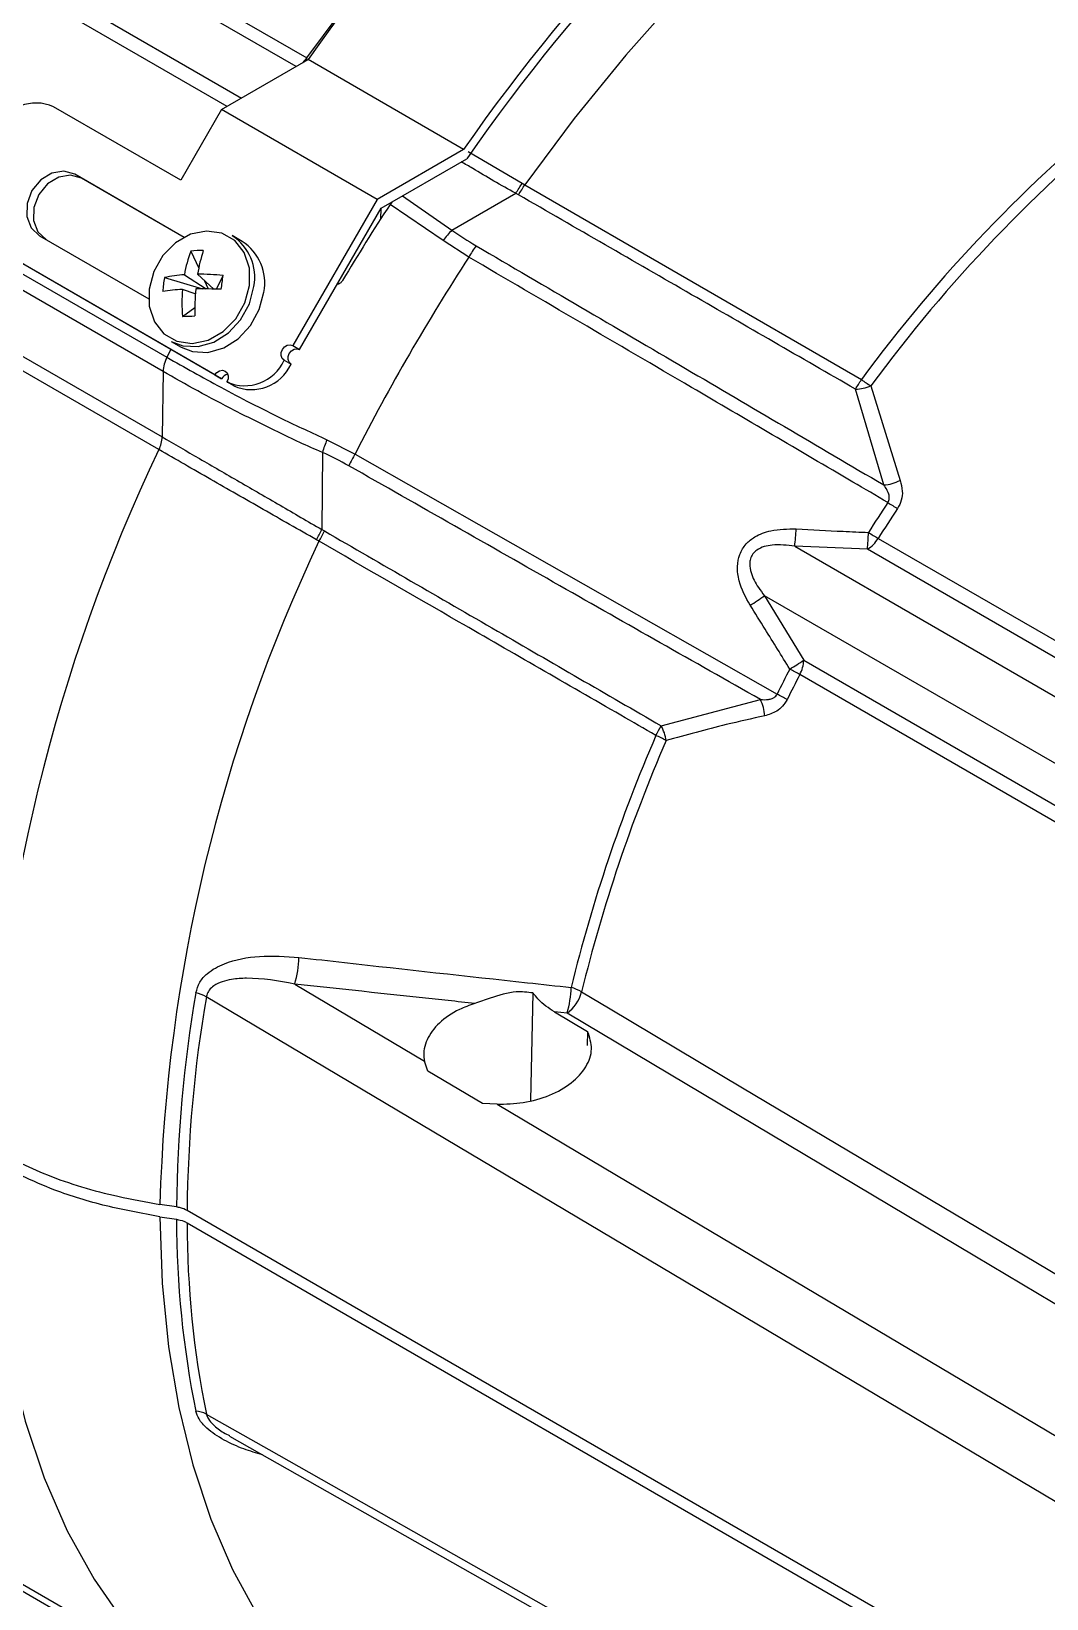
# Model space of a CAD drawing. Extents: x 7 to 113, y 1 to 87.
# Drawn here: x 16.874 to 19.553, y 65.63 to 69.763 of the extents above; entities that cross this region are included whole.
import ezdxf

# ---------------------------------------------------------------- set-up
doc = ezdxf.new("R2010")
doc.units = 0
doc.header["$MEASUREMENT"] = 0
doc.layers.add('OBJECT', color=7, linetype='CONTINUOUS')

msp = doc.modelspace()

# ---------------------------------------------------------------- linework, layer by layer
at = {"layer": 'OBJECT'}
for p, q in [((17.1569, 69.9492), (17.6006, 69.693)), ((17.5726, 69.6702), (17.1313, 69.925)), ((17.3906, 69.5652), (16.8843, 69.8575)), ((16.9123, 69.8852), (17.4287, 69.5871)), ((17.6006, 69.693), (17.5893, 69.6799)), ((17.6005, 69.6863), (17.6006, 69.693)), ((17.3759, 69.5567), (17.6045, 69.6886)), ((18.0146, 69.4519), (17.6045, 69.6886)), ((17.2684, 69.3706), (16.9326, 69.5645)), ((17.3759, 69.5567), (17.2684, 69.3706)), ((17.786, 69.3199), (17.3759, 69.5567)), ((18.0146, 69.4519), (17.786, 69.3199)), ((18.0265, 69.4462), (18.1691, 69.3627)), ((17.7966, 69.2966), (18.0228, 69.4272)), ((17.2772, 69.2194), (16.9885, 69.3861)), ((17.0065, 69.3757), (16.9885, 69.3861)), ((17.2772, 69.2194), (17.0065, 69.3757)), ((18.1691, 69.3627), (18.1759, 69.3588)), ((17.786, 69.3199), (17.5636, 68.9346)), ((17.8535, 69.3295), (17.9834, 69.2391)), ((17.9834, 69.2391), (18.1519, 69.3364)), ((18.1759, 69.3588), (19.064, 68.8448)), ((16.5577, 69.2925), (17.2316, 68.9035)), ((17.5816, 68.9242), (17.7966, 69.2966)), ((17.7958, 69.2676), (17.7972, 69.297)), ((17.8256, 69.3134), (17.8204, 69.3069)), ((17.9606, 69.2113), (17.8204, 69.3069)), ((17.2215, 68.8662), (16.5476, 69.2552)), ((17.358, 68.857), (16.7326, 69.2181)), ((17.376, 68.8466), (16.7506, 69.2077)), ((16.895, 69.2242), (17.1837, 69.0575)), ((17.4298, 69.2093), (17.4037, 69.2244)), ((18.0282, 69.1677), (17.9606, 69.2113)), ((17.2949, 69.1838), (17.3154, 69.1384)), ((17.2253, 69.1136), (17.3258, 69.0839)), ((17.2777, 69.1214), (17.3349, 69.0839)), ((17.3557, 69.0835), (17.3126, 69.1227)), ((17.3797, 69.1193), (17.3617, 69.0833)), ((17.3065, 69.0708), (17.2727, 69.0825)), ((17.3295, 69.1073), (17.3401, 69.0838)), ((16.6202, 69.039), (17.2189, 68.6934)), ((17.2728, 69.0114), (17.3052, 69.0346)), ((17.242, 68.924), (17.2316, 68.9035)), ((17.2426, 68.9455), (17.2688, 68.9304)), ((17.5636, 68.9346), (17.5816, 68.9242)), ((17.2107, 68.66), (16.8067, 68.8932)), ((17.2215, 68.8662), (17.2189, 68.6934)), ((17.5411, 68.8957), (17.5591, 68.8853)), ((17.358, 68.857), (17.376, 68.8466)), ((17.3902, 68.8384), (17.3898, 68.8386)), ((17.4078, 68.8282), (17.3898, 68.8386)), ((17.4082, 68.828), (17.3902, 68.8384)), ((17.4082, 68.828), (17.4078, 68.8282)), ((19.0892, 68.8284), (19.1664, 68.579)), ((19.123, 68.5669), (19.0482, 68.8197)), ((17.654, 68.686), (17.7279, 68.6484)), ((17.6418, 68.6529), (17.6402, 68.4495)), ((17.7279, 68.6484), (18.8415, 68.0151)), ((17.6329, 68.4184), (17.6263, 68.4222)), ((19.1084, 68.426), (21.8795, 66.8263)), ((18.8882, 68.4051), (21.7554, 66.7499)), ((19.0798, 68.3973), (18.8882, 68.4051)), ((21.8497, 66.7982), (19.0798, 68.3973)), ((21.6782, 66.618), (18.8083, 68.2748)), ((18.8083, 68.2748), (18.912, 68.1048)), ((18.912, 68.1048), (21.682, 66.5058)), ((21.6727, 66.4671), (18.9015, 68.0668)), ((18.5355, 67.9318), (18.7975, 68.0011)), ((17.5688, 67.2507), (17.9111, 67.0475)), ((18.1974, 67.2272), (18.1911, 66.9435)), ((18.2542, 67.1772), (18.3417, 67.1255)), ((18.2873, 67.1738), (18.2542, 67.1772)), ((18.3417, 67.1255), (18.3403, 67.0882)), ((17.9198, 67.021), (17.9111, 67.0475)), ((18.0641, 66.9359), (17.9198, 67.021)), ((18.1027, 66.9338), (18.0641, 66.9359)), ((17.2571, 66.6628), (17.2132, 66.6696)), ((17.2132, 66.6369), (17.2571, 66.6302)), ((20.5969, 64.7416), (17.2848, 66.6536)), ((17.2848, 66.6209), (20.5969, 64.7089)), ((17.2189, 65.4362), (16.6202, 65.7818)), ((16.8067, 65.6933), (17.2107, 65.4601))]:
    msp.add_line(p, q, dxfattribs=at)
at = {"layer": 'OBJECT', "flags": 128}
for points in [[(17.6006, 69.693), (17.73, 69.8676), (17.8647, 70.0354), (18.0043, 70.1955), (18.1481, 70.3474), (18.2954, 70.4903), (18.4457, 70.6236), (18.5984, 70.7468), (18.7527, 70.8594), (18.908, 70.9608), (19.0636, 71.0507), (19.2189, 71.1286), (19.3733, 71.1942), (19.5259, 71.2472), (19.6762, 71.2874), (19.8236, 71.3146), (19.9674, 71.3288), (20.1069, 71.3298), (20.2417, 71.3176), (20.371, 71.2923)], [(20.8126, 70.8809), (20.6822, 70.9047), (20.5462, 70.9148), (20.4052, 70.911), (20.26, 70.8935), (20.1112, 70.8623), (19.9595, 70.8175), (19.8057, 70.7594), (19.6503, 70.6882), (19.4943, 70.6043), (19.3382, 70.508), (19.1829, 70.3999), (19.029, 70.2804), (18.8773, 70.15), (18.7285, 70.0094), (18.5833, 69.8593), (18.4424, 69.7003), (18.3064, 69.5332), (18.1759, 69.3588)], [(16.9885, 69.3861), (16.9596, 69.3946), (16.928, 69.3894), (16.8985, 69.3714), (16.8756, 69.3433), (16.8627, 69.3094), (16.8619, 69.2749), (16.8732, 69.245), (16.895, 69.2242)], [(17.0065, 69.3757), (16.9776, 69.3842), (16.946, 69.379), (16.9165, 69.361), (16.8936, 69.3329), (16.8807, 69.299), (16.8799, 69.2645), (16.8912, 69.2346), (16.913, 69.2138)], [(17.4499, 69.0933), (17.4492, 69.1389), (17.4357, 69.1795), (17.4105, 69.2112), (17.3762, 69.2309), (17.3361, 69.2366), (17.2942, 69.2279), (17.2544, 69.2055), (17.2209, 69.1716), (17.1967, 69.1296), (17.1844, 69.0836), (17.185, 69.038), (17.1985, 68.9974), (17.2237, 68.9657), (17.258, 68.946), (17.2981, 68.9403), (17.3401, 68.949), (17.3798, 68.9714), (17.4133, 69.0053), (17.4375, 69.0473), (17.4499, 69.0933)], [(17.2426, 68.9455), (17.2732, 68.9336), (17.3138, 68.9317), (17.3552, 68.9434), (17.3938, 68.9677), (17.4261, 69.0024), (17.4492, 69.0444), (17.4612, 69.09)], [(17.2688, 68.9304), (17.2993, 68.9185), (17.3399, 68.9166), (17.3814, 68.9283), (17.4199, 68.9526), (17.4522, 68.9872), (17.4754, 69.0293), (17.4873, 69.0749)], [(17.5411, 68.8957), (17.5358, 68.9006), (17.5331, 68.9079), (17.5333, 68.9162), (17.5364, 68.9243), (17.5419, 68.9311), (17.549, 68.9354), (17.5566, 68.9367), (17.5636, 68.9346)], [(17.5591, 68.8853), (17.5538, 68.8903), (17.5511, 68.8975), (17.5513, 68.9058), (17.5544, 68.9139), (17.5599, 68.9207), (17.567, 68.925), (17.5746, 68.9263), (17.5816, 68.9242)], [(17.358, 68.857), (17.3635, 68.8638), (17.3706, 68.8681), (17.3782, 68.8693), (17.3852, 68.8673), (17.3904, 68.8623), (17.3931, 68.8551), (17.3929, 68.8468), (17.3898, 68.8386)], [(20.68, 65.2296), (20.5037, 65.3343), (19.7983, 65.7534), (17.3356, 67.2168)], [(18.3257, 67.2301), (18.4013, 67.1851), (18.7507, 66.9772), (20.1484, 66.1458), (21.221, 65.5079)], [(21.1824, 65.4505), (20.2729, 65.9918), (19.3634, 66.5332), (18.2873, 67.1738)], [(18.1027, 66.9338), (18.4181, 66.7465), (19.3288, 66.206), (20.3899, 65.5763)], [(16.7649, 66.7864), (16.7714, 66.6023), (16.7891, 66.4257), (16.8178, 66.2573), (16.8574, 66.0978), (16.9077, 65.9481), (16.9685, 65.8089), (17.0395, 65.6807), (17.1203, 65.5643), (17.2107, 65.4601)], [(17.2132, 66.6369), (17.2194, 66.4621), (17.236, 66.2942), (17.263, 66.134), (17.3003, 65.9822), (17.3477, 65.8396), (17.4049, 65.7067), (17.4717, 65.5843), (17.5478, 65.4728), (17.6329, 65.3728)], [(17.3356, 66.1163), (17.5002, 66.0231), (18.2054, 65.6237), (20.68, 64.2228)], [(17.3964, 66.0585), (18.0641, 65.6801), (20.7052, 64.1839)]]:
    msp.add_lwpolyline(points, dxfattribs=at)
at = {"layer": 'OBJECT'}
for centre, radius, start, end in [((21.5914, 66.9149), 4.8569, 126.6411, 145.1733), ((22.0015, 66.6781), 4.8569, 126.6411, 145.1733), ((21.98, 66.6862), 4.8138, 126.7036, 145.2907), ((21.9677, 66.5422), 6.069, 146.88862, 153.05247), ((16.8863, 69.4588), 0.1153, 66.3569, 155.1836), ((22.2636, 66.4882), 3.9738, 128.901, 143.6257), ((22.2789, 66.4789), 3.9616, 128.901, 143.6257), ((17.7591, 69.6112), 0.4794, 325.0244, 328.7858), ((17.7174, 69.629), 0.5322, 326.0977, 329.4866), ((22.821, 66.0502), 5.9676, 146.92502, 149.19639), ((18.1949, 69.0422), 0.2889, 137.0493, 144.1762), ((17.333, 69.1146), 0.1305, 349.1226, 57.2209), ((17.3592, 69.0995), 0.1305, 349.1228, 57.2208), ((18.4788, 68.9021), 0.5231, 145.5817, 149.4886), ((17.6074, 69.0639), 0.3347, 158.9965, 170.0974), ((17.3192, 68.9662), 0.219, 87.8254, 96.3732), ((17.7371, 69.0537), 0.4301, 162.2259, 170.7713), ((22.8951, 66.0069), 5.8032, 146.99867, 152.92301), ((17.465, 69.0644), 0.2447, 168.3903, 176.9933), ((17.2985, 68.8027), 0.3194, 93.7412, 103.2547), ((17.3127, 68.4686), 0.6541, 84.1167, 90.0097), ((15.3867, 69.3564), 2.0071, 352.1677, 353.2156), ((17.3009, 68.5439), 0.5393, 93.0041, 98.5655), ((17.7133, 69.0478), 0.442, 175.5007, 184.7203), ((17.8939, 69.0304), 0.5887, 174.8033, 181.7323), ((17.326, 67.9237), 1.1602, 87.5759, 90.9096), ((17.2704, 69.5228), 0.5113, 270.2698, 273.9281), ((17.3088, 68.8626), 0.0874, 152.0634, 177.6046), ((17.4364, 68.944), 0.1153, 246.357, 335.1837), ((17.4544, 68.9336), 0.1153, 246.3569, 335.1837), ((17.397, 68.8353), 0.0239, 101.7098, 151.7506), ((18.5991, 69.1201), 0.5403, 326.2191, 329.3741), ((19.0467, 68.9272), 0.1075, 270.7757, 293.2599), ((19.2435, 69.0919), 0.3054, 234.0146, 239.6563), ((21.3283, 66.6885), 4.5653, 154.415, 178.3612), ((17.1339, 68.6966), 0.0851, 334.5118, 357.8246), ((17.9186, 68.5693), 0.2892, 156.2202, 163.1969), ((18.1894, 68.3877), 0.5301, 150.5374, 154.3126), ((19.1156, 68.6777), 0.1111, 273.8266, 297.2213), ((23.0131, 65.9404), 4.6588, 146.3732, 147.5288), ((23.0276, 65.9319), 4.6455, 146.3733, 147.5286), ((19.4415, 68.9893), 0.5608, 236.738, 239.8126), ((18.3031, 68.4766), 0.5894, 353.0278, 357.5037), ((21.5841, 66.5452), 4.3728, 154.636, 178.3701), ((17.1988, 68.6569), 0.4877, 331.2363, 334.8329), ((17.1631, 68.6839), 0.5396, 330.5281, 333.7794), ((18.3299, 68.4677), 0.7532, 354.6326, 358.0139), ((19.0339, 68.4715), 0.0872, 301.7199, 328.6156), ((19.5204, 69.1361), 0.8209, 237.7719, 239.8728), ((18.4489, 68.7714), 0.6131, 301.6432, 305.8917), ((23.0141, 65.9367), 4.6616, 152.6089, 153.5215), ((18.4532, 68.7823), 0.8182, 301.0442, 304.1094), ((18.5138, 67.3914), 0.7788, 60.1383, 62.3529), ((18.8243, 68.1086), 0.0878, 331.6029, 357.563), ((23.0246, 65.9304), 4.6436, 152.6086, 153.522), ((18.6965, 67.9509), 0.1127, 3.6191, 26.4104), ((18.5806, 67.4992), 0.5781, 60.1864, 63.1694), ((18.0439, 68.1752), 0.5486, 330.6408, 333.6586), ((18.441, 67.8777), 0.1089, 7.8751, 29.7391), ((22.3622, 66.2427), 4.185, 156.5781, 166.1907), ((22.3773, 66.2342), 4.1722, 156.5781, 166.1907), ((18.3974, 67.6266), 0.3061, 60.3498, 65.9783), ((17.3411, 67.3236), 0.239, 342.2512, 359.3309), ((20.7762, 66.6302), 3.5193, 170.2276, 179.4695), ((20.7949, 66.621), 3.5102, 170.2277, 179.4687), ((17.2826, 67.1215), 0.109, 60.9024, 76.5494), ((18.0546, 67.2458), 0.2436, 342.8049, 359.0144), ((18.2287, 67.2549), 0.1001, 305.8423, 345.6232), ((18.2612, 67.1148), 0.1321, 60.7679, 73.7307), ((19.7974, 66.6302), 2.5404, 180.0017, 191.4906), ((19.8186, 66.621), 2.5337, 180.0026, 191.4907), ((17.3045, 66.0596), 0.0647, 61.1892, 86.8986)]:
    msp.add_arc(centre, radius, start, end, dxfattribs=at)
for points, knots in [([(18.1519, 69.3364), (18.1519, 69.3364), (18.113, 69.3566), (18.0655, 69.3862), (18.0184, 69.4131), (18.0084, 69.4189)], [0, 0, 0, 0, 0.000014, 0.787163, 1, 1, 1, 1]), ([(18.1591, 69.3321), (18.1567, 69.3335), (18.1542, 69.3349), (18.1519, 69.3364), (18.1519, 69.3364)], [0, 0, 0, 0, 0.999721, 1, 1, 1, 1]), ([(19.0482, 68.8197), (18.9042, 68.9027), (18.6078, 69.0735), (18.3115, 69.2443), (18.1591, 69.3321)], [0, 0, 0, 0, 0.48595, 1, 1, 1, 1]), ([(17.9834, 69.2391), (17.9834, 69.2391), (18.0041, 69.2245), (18.0257, 69.2111), (18.0473, 69.1977)], [0, 0, 0, 0, 0.00003, 1, 1, 1, 1]), ([(18.0473, 69.1977), (18.2315, 69.09), (18.5903, 68.8801), (18.9486, 68.6694), (19.123, 68.5669)], [0, 0, 0, 0, 0.513344, 1, 1, 1, 1]), ([(19.1339, 68.5204), (19.1031, 68.5384), (18.9303, 68.6397), (18.562, 68.8559), (18.224, 69.0533), (18.0282, 69.1677)], [0, 0, 0, 0, 0.083458, 0.469005, 1, 1, 1, 1]), ([(17.6952, 69.1062), (17.6938, 69.1041), (17.6914, 69.1006), (17.6868, 69.0975), (17.6832, 69.0962), (17.6812, 69.0965), (17.6804, 69.0966)], [0, 0, 0, 0, 0.402504, 0.663327, 0.874972, 1, 1, 1, 1]), ([(17.6418, 68.6529), (17.6418, 68.6529), (17.6013, 68.6693), (17.5231, 68.7071), (17.3782, 68.7784), (17.2799, 68.8325), (17.2215, 68.8662), (17.2215, 68.8662)], [0, 0, 0, 0, 0.000004, 0.259099, 0.518181, 0.999995, 1, 1, 1, 1]), ([(17.2316, 68.9035), (17.278, 68.8773), (17.3723, 68.8242), (17.5169, 68.7495), (17.6143, 68.7043), (17.654, 68.686)], [0, 0, 0, 0, 0.365475, 0.741466, 1, 1, 1, 1]), ([(17.6263, 68.4222), (17.579, 68.4491), (17.4831, 68.5036), (17.3413, 68.5847), (17.2552, 68.6343), (17.2107, 68.66)], [0, 0, 0, 0, 0.319145, 0.647516, 1, 1, 1, 1]), ([(17.2189, 68.6934), (17.2189, 68.6934), (17.2503, 68.6752), (17.3163, 68.6371), (17.4211, 68.5765), (17.5298, 68.5136), (17.6032, 68.4708), (17.6402, 68.4495), (17.6402, 68.4495)], [0, 0, 0, 0, 0.0000045, 0.2546803, 0.5093556, 0.7546737, 0.9999954, 1, 1, 1, 1]), ([(17.7117, 68.6175), (17.6886, 68.6297), (17.6655, 68.642), (17.6418, 68.6529), (17.6418, 68.6529)], [0, 0, 0, 0, 0.999971, 1, 1, 1, 1]), ([(18.7975, 68.0011), (18.6211, 68.1009), (18.259, 68.306), (17.8973, 68.5119), (17.7117, 68.6175)], [0, 0, 0, 0, 0.486991, 1, 1, 1, 1]), ([(19.1664, 68.579), (19.1689, 68.5697), (19.1732, 68.5533), (19.1712, 68.5268), (19.1633, 68.5118), (19.1595, 68.5046)], [0, 0, 0, 0, 0.396713, 0.706828, 1, 1, 1, 1]), ([(19.1339, 68.5204), (19.1349, 68.5222), (19.1371, 68.5258), (19.1381, 68.5335), (19.136, 68.5459), (19.1298, 68.5574), (19.1244, 68.5649), (19.123, 68.5669)], [0, 0, 0, 0, 0.116851, 0.233193, 0.437976, 0.854435, 1, 1, 1, 1]), ([(18.7705, 68.2495), (18.759, 68.2704), (18.7414, 68.3025), (18.7351, 68.35), (18.7413, 68.3844), (18.7581, 68.4117), (18.7864, 68.4341), (18.8317, 68.4509), (18.8694, 68.4509), (18.892, 68.451)], [0, 0, 0, 0, 0.224316, 0.34584, 0.447966, 0.550598, 0.643263, 0.78662, 1, 1, 1, 1]), ([(18.892, 68.451), (18.9332, 68.4488), (18.9967, 68.4455), (19.0603, 68.4426), (19.0826, 68.4416)], [0, 0, 0, 0, 0.648491, 1, 1, 1, 1]), ([(18.522, 67.9062), (18.4912, 67.924), (18.3175, 68.024), (18.0211, 68.1947), (17.7556, 68.3477), (17.6329, 68.4184)], [0, 0, 0, 0, 0.104199, 0.585852, 1, 1, 1, 1]), ([(17.6402, 68.4495), (17.6402, 68.4495), (17.6425, 68.4481), (17.6449, 68.4468), (17.6472, 68.4455)], [0, 0, 0, 0, 0.000295, 1, 1, 1, 1]), ([(17.6472, 68.4455), (17.7993, 68.3575), (18.0954, 68.1863), (18.3915, 68.0151), (18.5355, 67.9318)], [0, 0, 0, 0, 0.513611, 1, 1, 1, 1]), ([(18.8882, 68.4051), (18.8682, 68.4076), (18.8413, 68.4111), (18.8073, 68.405), (18.7895, 68.3973), (18.7771, 68.3855), (18.7707, 68.3726), (18.7684, 68.3555), (18.7735, 68.3287), (18.7884, 68.3006), (18.8028, 68.2819), (18.8083, 68.2748)], [0, 0, 0, 0, 0.252396, 0.341468, 0.431195, 0.49019, 0.549439, 0.60513, 0.701097, 0.88522, 1, 1, 1, 1]), ([(18.8752, 68.0813), (18.8535, 68.1164), (18.8188, 68.1727), (18.7837, 68.2285), (18.7705, 68.2495)], [0, 0, 0, 0, 0.624897, 1, 1, 1, 1]), ([(18.7975, 68.0011), (18.8045, 68.0006), (18.815, 68), (18.8281, 68.003), (18.8356, 68.007), (18.8397, 68.0115), (18.8411, 68.0142), (18.8415, 68.0151)], [0, 0, 0, 0, 0.437725, 0.652227, 0.821698, 0.945103, 1, 1, 1, 1]), ([(18.868, 68.0008), (18.8643, 67.9947), (18.8568, 67.9825), (18.8364, 67.9662), (18.8198, 67.9612), (18.8091, 67.958)], [0, 0, 0, 0, 0.263178, 0.525234, 1, 1, 1, 1]), ([(18.8091, 67.958), (18.775, 67.9505), (18.6871, 67.9309), (18.6014, 67.9072), (18.5489, 67.8926)], [0, 0, 0, 0, 0.387427, 1, 1, 1, 1]), ([(17.308, 67.2276), (17.3108, 67.2372), (17.3165, 67.2565), (17.3422, 67.2842), (17.3938, 67.3123), (17.4778, 67.3278), (17.5452, 67.3232), (17.5801, 67.3208)], [0, 0, 0, 0, 0.101178, 0.201859, 0.374018, 0.675191, 1, 1, 1, 1]), ([(17.5801, 67.3208), (17.6203, 67.3163), (17.821, 67.2938), (18.0604, 67.2673), (18.2597, 67.2458), (18.2982, 67.2416)], [0, 0, 0, 0, 0.167872, 0.839364, 1, 1, 1, 1]), ([(17.5688, 67.2507), (17.5262, 67.2585), (17.47, 67.2688), (17.3984, 67.2634), (17.3632, 67.2535), (17.3429, 67.2356), (17.3372, 67.2246), (17.3359, 67.2182), (17.3356, 67.2168)], [0, 0, 0, 0, 0.49037, 0.647323, 0.850236, 0.921686, 0.982752, 1, 1, 1, 1]), ([(18.0437, 67.1994), (18.0202, 67.2019), (17.8619, 67.2188), (17.7036, 67.236), (17.5688, 67.2507)], [0, 0, 0, 0, 0.147984, 1, 1, 1, 1]), ([(18.1974, 67.2272), (18.1828, 67.229), (18.1449, 67.2336), (18.0929, 67.2157), (18.0572, 67.2039), (18.0437, 67.1994)], [0, 0, 0, 0, 0.281228, 0.727865, 1, 1, 1, 1]), ([(18.2542, 67.1772), (18.2391, 67.1872), (18.219, 67.2005), (18.2018, 67.2218), (18.1974, 67.2272)], [0, 0, 0, 0, 0.74649, 1, 1, 1, 1]), ([(18.0437, 67.1994), (18.0299, 67.1944), (17.9939, 67.1813), (17.9471, 67.1491), (17.9141, 67.1045), (17.9076, 67.069), (17.9106, 67.0505), (17.9111, 67.0475)], [0, 0, 0, 0, 0.162696, 0.424831, 0.687546, 0.950209, 1, 1, 1, 1]), ([(18.1027, 66.9338), (18.1258, 66.9343), (18.1739, 66.9353), (18.2433, 66.9555), (18.3017, 66.9885), (18.3404, 67.0314), (18.3571, 67.0795), (18.3468, 67.1102), (18.3417, 67.1255)], [0, 0, 0, 0, 0.156109, 0.324409, 0.493191, 0.662433, 0.831758, 1, 1, 1, 1]), ([(16.7649, 66.819), (16.8138, 66.7939), (16.9152, 66.7418), (17.0719, 66.6947), (17.176, 66.6762), (17.2132, 66.6696)], [0, 0, 0, 0, 0.375049, 0.776984, 1, 1, 1, 1]), ([(17.2132, 66.6369), (17.1654, 66.6457), (17.0686, 66.6634), (16.9133, 66.711), (16.8198, 66.7585), (16.7649, 66.7864)], [0, 0, 0, 0, 0.287513, 0.581795, 1, 1, 1, 1]), ([(17.2848, 66.6536), (17.2795, 66.6562), (17.2711, 66.6602), (17.2607, 66.6621), (17.2571, 66.6628)], [0, 0, 0, 0, 0.643567, 1, 1, 1, 1]), ([(17.2571, 66.6302), (17.2637, 66.6288), (17.274, 66.6266), (17.282, 66.6224), (17.2848, 66.6209)], [0, 0, 0, 0, 0.643557, 1, 1, 1, 1]), ([(17.4835, 66.0092), (17.4672, 66.0139), (17.4323, 66.024), (17.3816, 66.047), (17.3403, 66.0741), (17.3155, 66.1016), (17.3103, 66.1172), (17.308, 66.1242)], [0, 0, 0, 0, 0.219329, 0.468193, 0.718719, 0.875016, 1, 1, 1, 1]), ([(17.3356, 66.1163), (17.3371, 66.112), (17.3403, 66.1025), (17.3562, 66.0852), (17.3757, 66.0697), (17.3916, 66.0621), (17.397, 66.0596)], [0, 0, 0, 0, 0.190028, 0.423857, 0.807889, 1, 1, 1, 1])]:
    msp.add_open_spline(points, degree=3, knots=knots, dxfattribs=at)

doc.saveas('drawing.dxf')
